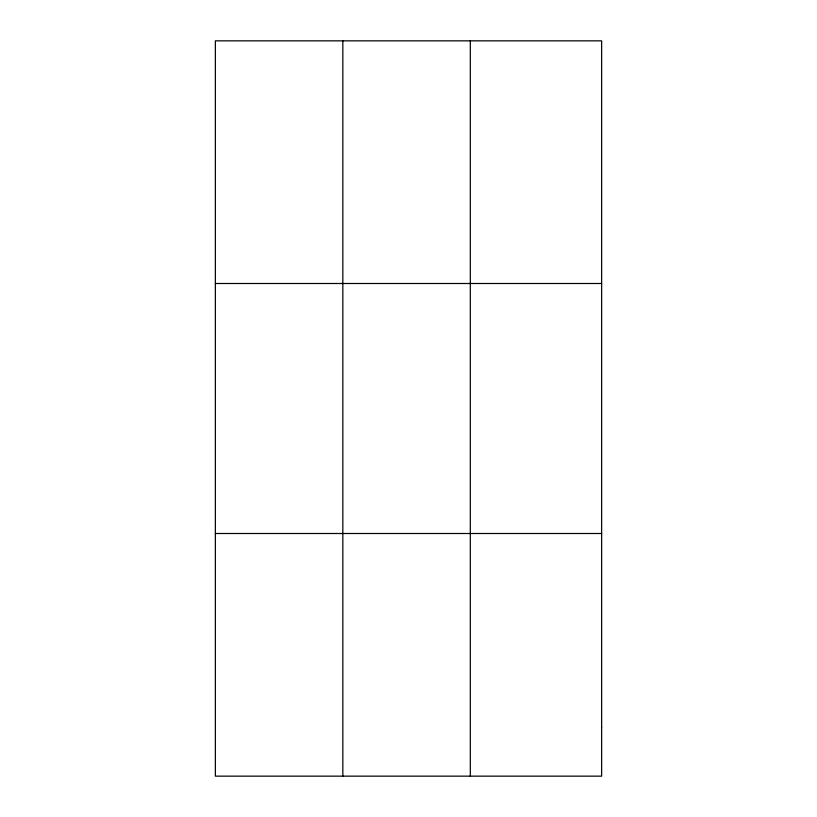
<?xml version="1.0" encoding="UTF-8"?>
<svg xmlns="http://www.w3.org/2000/svg" width="817" height="817" viewBox="0 0 817 817"><rect width="100%" height="100%" fill="white"/><g stroke="black" fill="none" stroke-linecap="round" stroke-linejoin="round"><path stroke-width="1.23" d="M342.834 40.85L342.834 776.15M470.306 40.85L470.306 776.15M215.361 283.499L601.639 283.499M215.361 533.501L601.639 533.501M601.639 727.62L601.639 776.15L215.361 776.15L215.361 40.85L601.639 40.85L601.639 727.62"/></g></svg>
